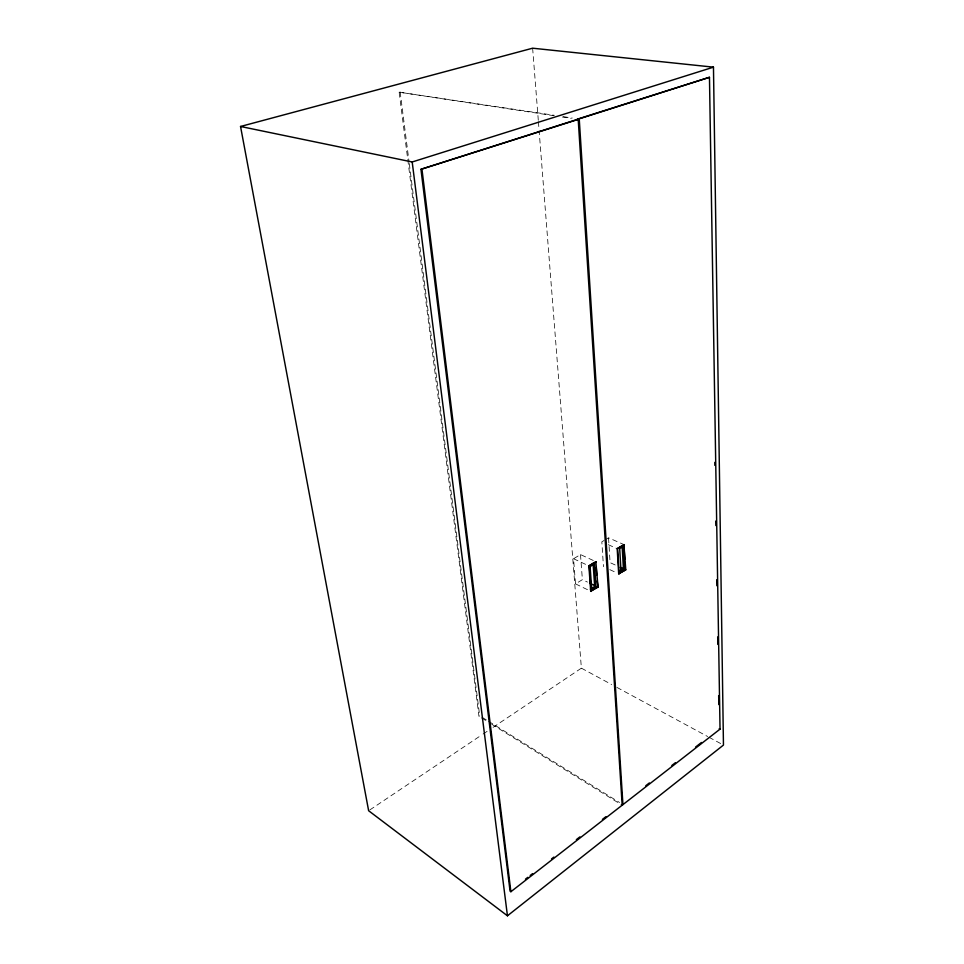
<?xml version="1.0" encoding="UTF-8"?>
<svg xmlns="http://www.w3.org/2000/svg" width="964" height="964" viewBox="0 0 964 964"><rect width="100%" height="100%" fill="white"/><g stroke="black" fill="none" stroke-linecap="round" stroke-linejoin="round"><path stroke-width="0.72" stroke-dasharray="4.82 3.62" d="M369.875 809.905L481.855 734.857M483.097 734.026L488.073 730.7M493.05 727.362L581.388 668.16L539.117 130.767M593.282 560.47L580.497 554.577L573.544 558.734L575.52 583.883L582.389 579.665L587.45 582.087M604.067 540.491L601.837 541.828L603.464 566.712M605.187 539.828L608.549 537.816L623.913 544.588M409.29 163.555L479.698 715.818L478.963 716.3L399.156 92.183L554.445 115.306M563.337 116.656L572.242 118.018M399.156 92.183L553.408 115.632M562.313 116.993L571.206 118.343M608.236 544.672L617.201 548.661M615.165 564.952L610.091 562.639L608.549 537.816M609.802 569.64L617.418 573.146M573.544 558.734L586.329 564.687M575.52 583.883L589.438 590.607M581.388 668.16L611.646 684.536M616.9 687.392L707.672 736.532M708.998 737.243L720.831 743.654M482.241 717.397L487.326 720.542M488.603 721.337L619.575 802.518M481.506 717.879L486.591 721.036M491.676 724.193L618.816 803.108M400.156 91.905L409.098 162.06M532.634 48.2L538.298 120.259M538.418 121.753L539.009 129.26M580.497 554.577L582.389 579.665"/><path stroke-width="1.45" d="M507.45 915.8L723.458 745.076L713.468 67.155L532.634 48.2L240.542 126.477L368.634 810.736L507.45 915.8L412.194 161.976L240.542 126.477M525.452 879.168L527.826 877.324M530.188 875.481L532.562 873.649M551.504 858.936L553.878 857.092M576.364 839.62L579.918 836.873M602.416 819.4L605.97 816.641M645.796 785.708L649.35 782.949M671.848 765.476L675.403 762.717M695.538 747.088L701.455 742.485M622.19 805.193L621.358 804.687L622.937 804.615L720.036 729.133L709.468 77.289L420.955 169.315L510.064 891.122L510.884 891.712L622.19 805.193L578.207 119.403L577.147 119.247M590.39 589.173L591.751 589.823L596.053 587.136L594.439 563.94L593.077 563.313M619.671 570.929L621.033 571.556L624.768 569.218L623.467 546.287L622.105 545.672L623.407 568.603L620.924 570.158M590.703 591.221L598.029 587.136L595.836 561.651L588.884 565.88L590.703 591.221L596.427 587.642M618.683 573.737L625.769 569.796L623.913 544.588L617.201 548.661L618.683 573.737L625.769 569.796M591.474 588.498L594.692 586.486L596.053 587.136M588.884 565.88L596.294 561.855M617.201 548.661L624.359 544.781M594.439 563.94L590.089 566.591L591.751 589.823M623.467 546.287L619.695 548.576L621.033 571.556M420.955 169.315L578.207 119.403M578.183 118.909L709.468 77.289M412.194 161.976L713.468 67.155M620.238 567.278L624.768 569.218M589.98 583.292L595.041 585.714M598.029 587.136L597.174 580.979M719.216 728.688L720.036 729.133M421.991 169.531L510.884 891.712M589.341 566.097L591.149 591.438M596.246 567.603L596.764 575.026M593.173 564.759L594.692 586.486M579.244 119.078L622.937 804.615M617.659 548.865L619.129 573.942M624.154 548.998L624.732 559.301M625.142 566.651L625.311 569.591M714.794 462.358L714.842 465.371M715.77 521.042L715.842 525.561M716.746 579.726L716.842 585.751M717.698 636.903L717.819 644.434M718.674 695.586L718.819 704.612"/></g></svg>
